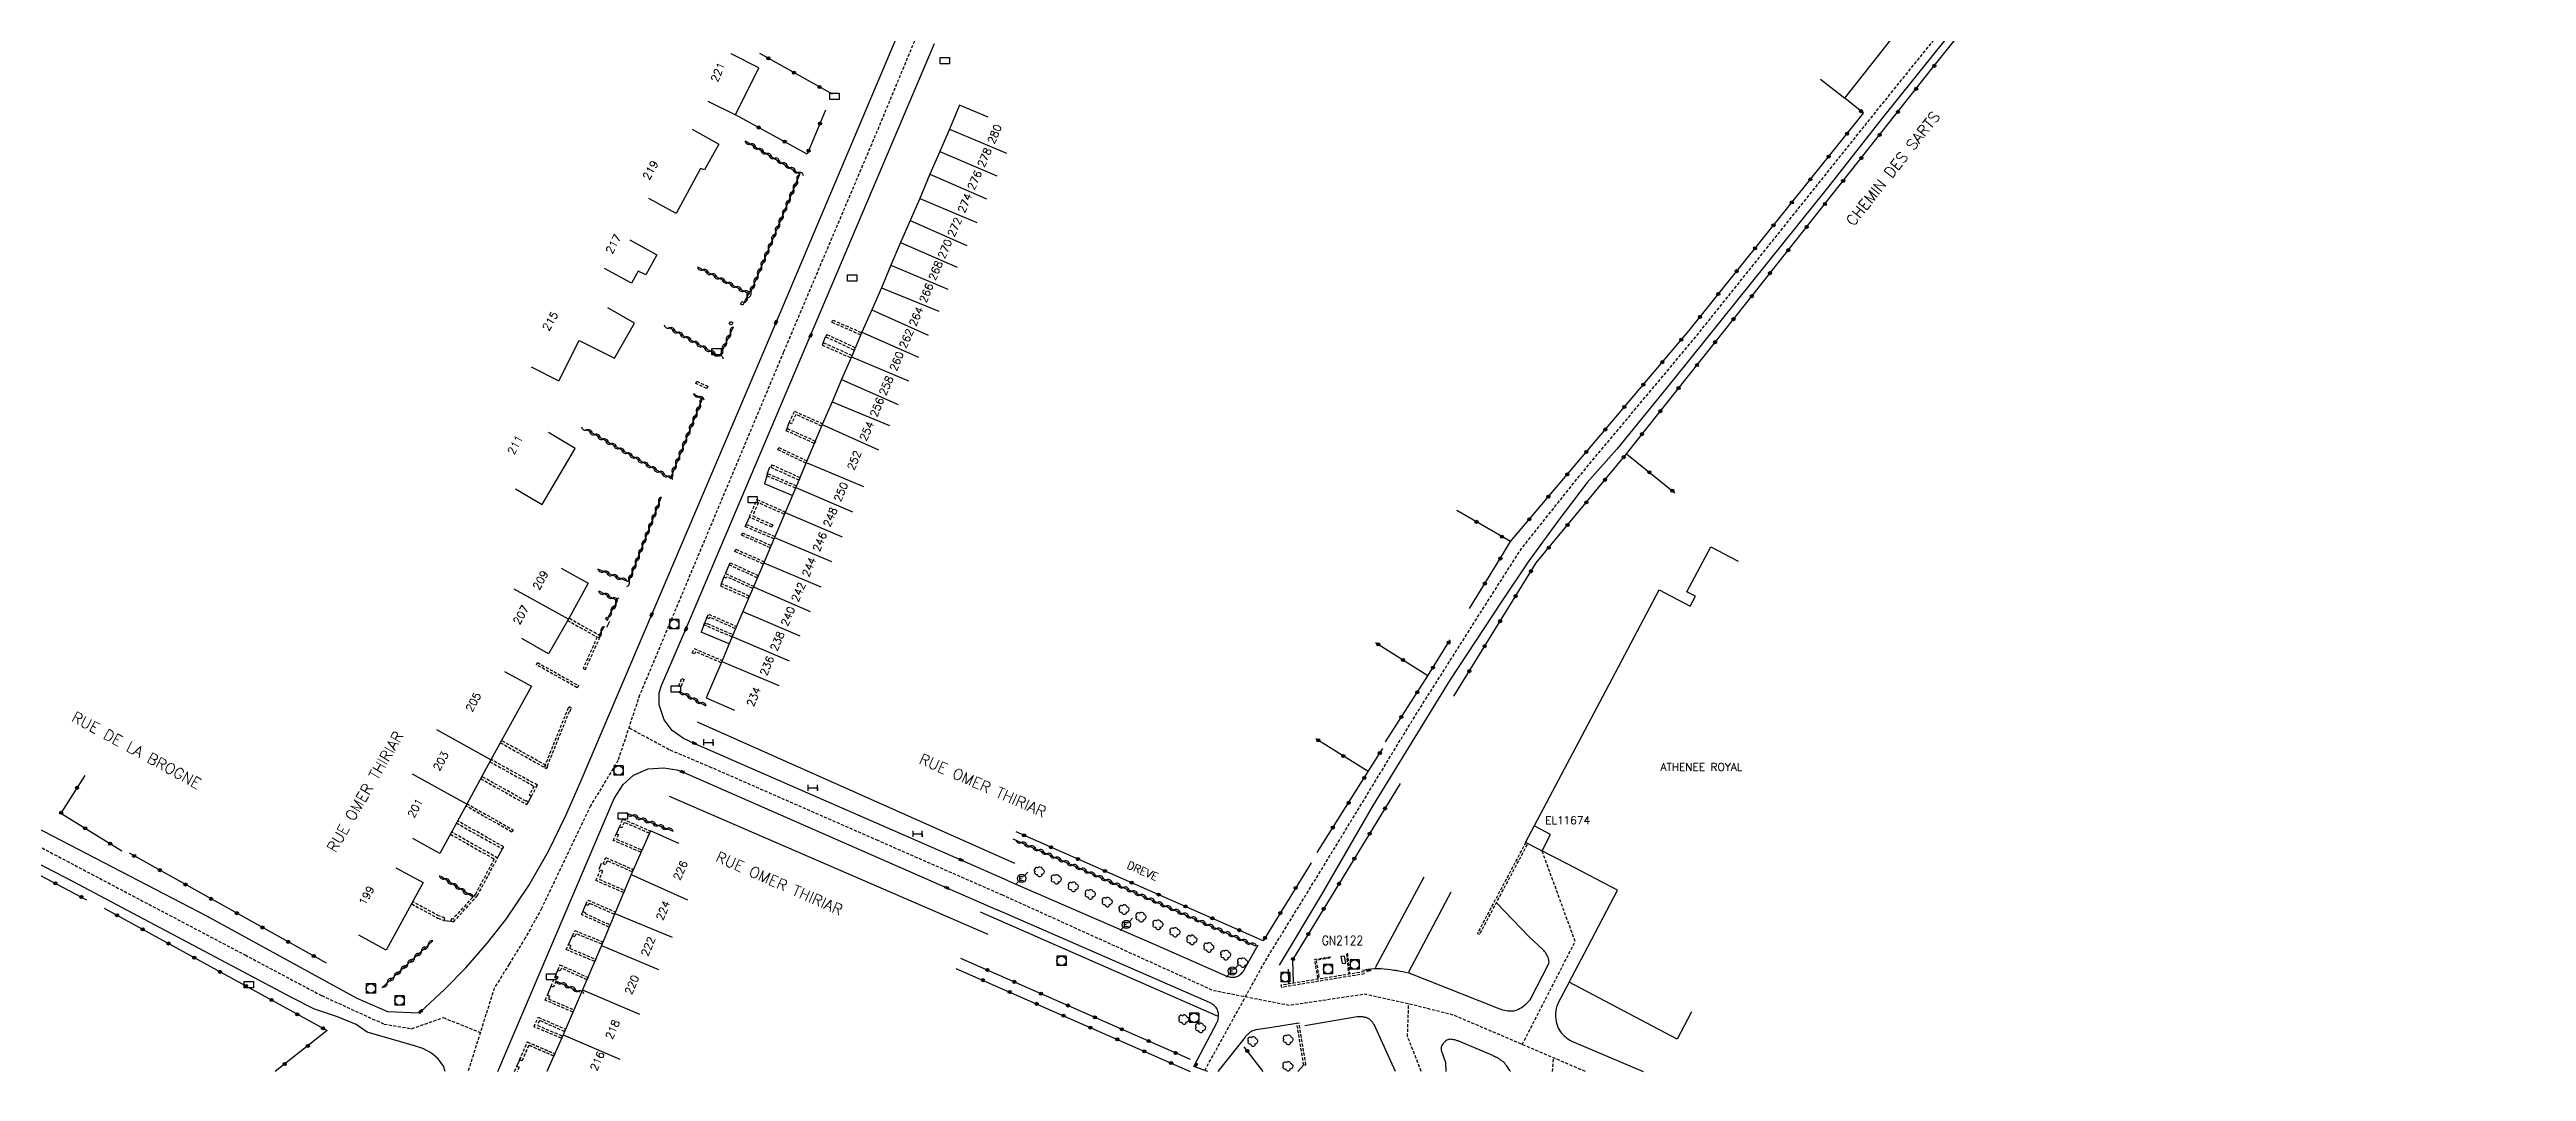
# Model space of a CAD drawing. Header units: millimetres. Extents: x 135999 to 137000, y 128000 to 129000.
# Drawn here: x 136367.3 to 136767.7, y 128000 to 128165.1 of the extents above; entities that cross this region are included whole.
import ezdxf
from ezdxf.enums import TextEntityAlignment as Align

# ---------------------------------------------------------------- set-up
doc = ezdxf.new("R2010")
doc.units = ezdxf.units.MM
doc.linetypes.add('DASHED', pattern=[0.75, 0.5, -0.25])
doc.layers.get('0').update_dxf_attribs({"linetype": 'CONTINUOUS'})
for name, color, linetype in [('W0001', 6, 'DASHED'), ('W0008', 7, 'CONTINUOUS'), ('W0100', 7, 'CONTINUOUS'), ('W0105', 7, 'CONTINUOUS'), ('W0112', 1, 'DASHED'), ('W0300', 7, 'CONTINUOUS'), ('W0302', 3, 'CONTINUOUS'), ('W0310', 3, 'CONTINUOUS'), ('W0322', 7, 'CONTINUOUS'), ('W0400', 7, 'CONTINUOUS'), ('W0420', 7, 'CONTINUOUS'), ('W0471', 7, 'CONTINUOUS'), ('W0984', 7, 'CONTINUOUS'), ('W0989', 7, 'CONTINUOUS'), ('W0991', 7, 'CONTINUOUS'), ('W1102', 7, 'CONTINUOUS'), ('W1471', 7, 'CONTINUOUS'), ('W1474', 7, 'CONTINUOUS')]:
    doc.layers.add(name, color=color, linetype=linetype)
doc.styles.get("Standard").update_dxf_attribs({"font": 'romans.shx', "width": 0.85})

# ---------------------------------------------------------------- blocks, each defined once
blk = doc.blocks.new('t322o')
at = {"color": 0, "linetype": 'Continuous'}
for radius in [0.25, 0.15]:
    blk.add_circle((0, 0), radius, dxfattribs=at)
blk = doc.blocks.new('T300')
for p, q in [((-0.8, 0.51), (-0.86, 0.34)), ((-0.86, 0.34), (-0.86, 0.17)), ((-0.86, 0.17), (-0.74, 0.06)), ((-0.69, 0.63), (-0.8, 0.51)), ((-0.8, -0.06), (-0.74, 0.06)), ((-0.74, 0.06), (-0.69, 0.11)), ((-0.57, 0.69), (-0.69, 0.63)), ((-0.46, 0.69), (-0.57, 0.69)), ((-0.29, 0.63), (-0.46, 0.69)), ((-0.29, 0.63), (-0.17, 0.74)), ((-0.23, 0.57), (-0.29, 0.63)), ((-0.17, 0.74), (-0.06, 0.8)), ((-0.06, 0.8), (0.06, 0.8)), ((0.06, 0.8), (0.23, 0.74)), ((0.23, 0.74), (0.34, 0.63)), ((0.34, 0.63), (0.4, 0.51)), ((0.46, 0.46), (0.34, 0.46)), ((0.4, 0.51), (0.4, 0.46)), ((0.57, 0.4), (0.46, 0.46)), ((0.57, 0.4), (0.69, 0.29)), ((0.69, 0.29), (0.74, 0.17)), ((0.74, 0.06), (0.69, -0.17)), ((0.74, 0.17), (0.74, 0.06)), ((-0.8, -0.17), (-0.8, -0.06)), ((-0.8, -0.23), (-0.8, -0.17)), ((-0.74, -0.34), (-0.8, -0.23)), ((-0.69, -0.4), (-0.74, -0.34)), ((-0.51, -0.46), (-0.69, -0.4)), ((-0.4, -0.46), (-0.51, -0.46)), ((-0.4, -0.46), (-0.34, -0.46)), ((-0.34, -0.46), (-0.34, -0.4)), ((-0.34, -0.51), (-0.34, -0.46)), ((-0.29, -0.63), (-0.34, -0.51)), ((-0.17, -0.74), (-0.29, -0.63)), ((-0.06, -0.8), (-0.17, -0.74)), ((0.06, -0.8), (-0.06, -0.8)), ((0.17, -0.74), (0.06, -0.8)), ((0.23, -0.69), (0.17, -0.74)), ((0.29, -0.46), (0.23, -0.46)), ((0.29, -0.63), (0.23, -0.69)), ((0.46, -0.4), (0.29, -0.46)), ((0.34, -0.51), (0.29, -0.63)), ((0.34, -0.51), (0.34, -0.46)), ((0.57, -0.34), (0.46, -0.4)), ((0.63, -0.29), (0.57, -0.34)), ((0.69, -0.17), (0.63, -0.29))]:
    blk.add_line(p, q)
blk = doc.blocks.new('T400')
for p, q in [((-0.15, 0.3), (0.15, 0.3)), ((-0.15, -0.25), (-0.15, 0.3)), ((-0.15, 0.15), (0.15, 0.15)), ((-0.15, 0), (0.15, 0)), ((0.15, 0.3), (0.15, -0.25)), ((-0.15, -0.15), (0.15, -0.15)), ((-0.15, -0.25), (-0.15, -0.3)), ((-0.15, -0.3), (0.15, -0.3)), ((0.15, -0.3), (0.15, -0.25))]:
    blk.add_line(p, q)
blk = doc.blocks.new('T471')
for p, q in [((-0.333334, 0.333334), (-0.333334, -0.333334)), ((-0.333334, 0.333334), (0.333334, 0.333334)), ((-0.333334, 0), (0, 0)), ((0.500001, 0.500001), (1.000002, 1.000002)), ((-0.500001, -0.500001), (-1.000002, -1.000002)), ((-0.333334, -0.333334), (0.333334, -0.333334))]:
    blk.add_line(p, q)
blk.add_ellipse((0, 0), major_axis=(0.471405, 0.471405), ratio=1, start_param=5.4977871438, end_param=11.780972451)
blk = doc.blocks.new('T420')
for p, q in [((0.75, 0.75), (-0.75, 0.75)), ((-0.75, 0.75), (-0.75, -0.75)), ((0.75, 0.75), (0.75, -0.75)), ((0.75, -0.75), (-0.75, -0.75))]:
    blk.add_line(p, q)
blk.add_ellipse((0, 0), major_axis=(-0.53, 0.53), ratio=1, start_param=3.926991, end_param=10.210176)
blk = doc.blocks.new('t310o')
at = {"color": 0, "linetype": 'Continuous'}
for centre, start, end in [((-0.5, 0.38), 216.8699, 323.1304), ((0.5, -0.37), 36.8699, 143.1303)]:
    blk.add_arc(centre, 0.625, start, end, dxfattribs=at)
blk = doc.blocks.new('T1471')
at = {"color": 0, "linetype": 'Continuous', "flags": 128}
blk.add_lwpolyline([(-0.75, -0.5), (-0.75, 0.5), (0.75, 0.5), (0.75, -0.5), (-0.75, -0.5)], dxfattribs=at)
blk = doc.blocks.new('T1474')
at = {"color": 0, "linetype": 'Continuous', "flags": 128}
for points in [[(-0.75, -0.5), (-0.75, 0.5)], [(-0.75, 0), (0.75, 0)], [(0.75, 0), (0.75, -0.5), (0.75, 0.5)]]:
    blk.add_lwpolyline(points, dxfattribs=at)

msp = doc.modelspace()

# ---------------------------------------------------------------- linework, layer by layer
at = {"layer": 'W0001', "flags": 128}
for points in [[(136554.03, 128000.17), (136563.79, 128017.82), (136573.04, 128032.86), (136588.05, 128057.49), (136598.48, 128073.95), (136605.15, 128084.39), (136614.51, 128096.13), (136633.5, 128118.83), (136661.48, 128153.78), (136674.55, 128169.96), (136685.59, 128183.63), (136693.28, 128193.23), (136702.12, 128204.27), (136714.32, 128218.97), (136716.23, 128221.65), (136719.87, 128225.34), (136723.91, 128229.9), (136731.86, 128236.48), (136744.02, 128246.34), (136755.37, 128256.21), (136757.7, 128258.51), (136762.45, 128262.75), (136765.11, 128265.63), (136770.68, 128272.08)], [(136615.55, 128000), (136614.73, 128000.34), (136594.27, 128009.09), (136586.99, 128010.92), (136579.96, 128012.48), (136567.66, 128010.66), (136555.41, 128013.05), (136521.37, 128028.47)]]:
    msp.add_lwpolyline(points, dxfattribs=at)
at = {"layer": 'W0001'}
for points in [[(136508.53, 128169.95), (136501.06, 128151.94), (136485.94, 128116.25), (136462.67, 128060.8), (136459.17, 128050.23), (136454.74, 128042.92), (136446.83, 128026.35), (136444.2, 128021.6), (136441.6, 128017.35), (136439.18, 128013.48), (136434.94, 128000)], [(136273.07, 128090.01), (136283.35, 128085.04), (136293.78, 128079.05), (136302.73, 128071.57), (136311.54, 128065.6), (136355.46, 128041.7), (136398.89, 128018.82), (136411.28, 128012.25), (136421.37, 128007.65), (136425.84, 128006.91), (136430.95, 128008.7), (136436.92, 128006.29)], [(136521.37, 128028.47), (136501.22, 128037.29), (136474.31, 128049.08), (136467.45, 128051.98), (136460.92, 128055.52)], [(136613.9, 128021), (136608.55, 128035.64)], [(136605.34, 128004.35), (136613.9, 128021)], [(136586.8, 128005.64), (136586.99, 128010.92)], [(136589.03, 128000), (136586.8, 128005.64)], [(136610.24, 128000), (136610.38, 128002.2)]]:
    msp.add_lwpolyline(points, dxfattribs=at)
at = {"layer": 'W0008', "flags": 128}
for points in [[(136695.18, 128193.37), (136690.83, 128187.98), (136680.17, 128174.38), (136673.84, 128166.91), (136663.52, 128154.05), (136655.09, 128143.29), (136639.94, 128124.42), (136629.98, 128112.09), (136620.62, 128100.54), (136615.85, 128095.14), (136611.12, 128088.93), (136606.28, 128082.35), (136601.93, 128075.81), (136593.66, 128063.2), (136589.45, 128056.39), (136581.14, 128042.85), (136572.9, 128028.61), (136566.03, 128017.15)], [(136581.64, 128016.79), (136589.47, 128031.47)], [(136587.01, 128016.07), (136593.84, 128029.04)], [(136556.06, 128008.94), (136517.8, 128025.74)], [(136567.53, 128016.51), (136567.54, 128014.21)]]:
    msp.add_lwpolyline(points, dxfattribs=at)
at = {"layer": 'W0008'}
for points in [[(136363.64, 128040.25), (136392.67, 128025.12), (136416.99, 128011.83), (136421.9, 128009.71), (136427.03, 128009.45), (136427.29, 128009.7), (136431.13, 128013.24), (136434.58, 128016.76), (136438.1, 128020.76), (136441.1, 128024.6), (136444.74, 128030.06), (136447.93, 128035.6), (136450.73, 128041.36), (136453.22, 128047), (136464.63, 128073.81), (136484.72, 128121.04), (136504.77, 128168.4)], [(136522.27, 128030.82), (136514.63, 128034.16), (136471.5, 128053.01), (136469.77, 128053.79), (136467.94, 128055.08), (136466.65, 128056.83), (136465.82, 128059.24), (136465.85, 128061.15), (136466.22, 128062.38), (136470.16, 128071.48), (136490.32, 128118.91), (136510.32, 128166.09)], [(136431.23, 128000), (136430.95, 128000.84), (136430.11, 128002.02), (136429.04, 128002.94), (136427.61, 128003.7), (136426.29, 128004.12), (136418.62, 128006.36), (136416.83, 128007.59), (136413.82, 128008.81), (136410.14, 128010.07), (136406.51, 128011.91), (136371.08, 128030.68), (136325.33, 128054.33)], [(136439.78, 128000), (136458.55, 128044.11), (136459.99, 128046.36), (136461.67, 128047.87), (136464.07, 128048.92), (136466.6, 128049.08), (136468.71, 128048.73), (136469.6, 128048.43), (136512.33, 128029.68), (136520.46, 128026.13)]]:
    msp.add_lwpolyline(points, dxfattribs=at)
at = {"layer": 'W0008', "flags": 128}
for points in [[(136522.27, 128030.82), (136545.82, 128020.56), (136557.2, 128015.53, 0.04493), (136557.69, 128015.36, 0.031461), (136558.41, 128015.23, 0.100399), (136559.07, 128015.29, 0.098513), (136559.67, 128015.61, 0.03995), (136560.19, 128016.1, 0.05779), (136560.47, 128016.51), (136562.64, 128020.48)], [(136579.5, 128016.34, -0.02807), (136581.4, 128016.63, -0.049282), (136582.49, 128016.63, -0.004226), (136584.59, 128016.39, -0.014738), (136585.19, 128016.31, -0.009143), (136586.93, 128015.96, -0.041708), (136587.3, 128015.85), (136601.28, 128010.26, 0.042481), (136602.47, 128009.9, 0.046972), (136603.58, 128009.77, 0.096071), (136604.37, 128009.91, 0.067002), (136605.38, 128010.45, 0.039898), (136606.4, 128011.33, 0.078101), (136606.81, 128011.89), (136609.54, 128017.24, 0.207598), (136609.6, 128018.23, 0.115178), (136608.65, 128019.69), (136606.48, 128021.77), (136601.24, 128027.19)], [(136554.5, 128000), (136552.28, 128000.79), (136556.05, 128007.98, 0.083535), (136556.19, 128008.4, 0.04607), (136556.24, 128009.21, 0.081752), (136556.09, 128009.93, 0.104416), (136555.78, 128010.42, 0.041964), (136555.26, 128010.87, 0.053538), (136554.79, 128011.14), (136520.46, 128026.13)], [(136612.95, 128014.41), (136611.17, 128011.06, 0.095414), (136610.76, 128009.76, 0.075163), (136610.84, 128008.03, 0.079778), (136611.34, 128006.65, 0.099767), (136612.11, 128005.75, 0.019167), (136613.05, 128005.07, 0.046439), (136613.47, 128004.85), (136624.9, 128000)], [(136568.86, 128007.72), (136564.56, 128007.04), (136562.28, 128006.7, 0.043236), (136561.99, 128006.64, 0.034816), (136561.64, 128006.5, 0.040432), (136561.35, 128006.32, 0.033017), (136561.02, 128006.05, 0.010811), (136560.67, 128005.71, 0.026639), (136560.53, 128005.56), (136556.13, 128000)], [(136584.83, 128000), (136581.38, 128007.58, 0.067677), (136581.1, 128008.03, 0.061756), (136580.66, 128008.44, 0.069462), (136580.24, 128008.66, 0.060377), (136579.69, 128008.79, 0.022424), (136578.99, 128008.83, 0.046862), (136578.65, 128008.81), (136570.21, 128007.37)], [(136603.42, 128000, 0.009649), (136603.34, 128000.14, 0.011803), (136602.93, 128000.78, 0.057949), (136602.34, 128001.48, 0.058085), (136601.6, 128002.02, 0.011794), (136600.84, 128002.43, 0.01817), (136600.34, 128002.66), (136595.08, 128004.88, 0.037739), (136594.6, 128005.04, 0.025959), (136593.88, 128005.18, 0.136549), (136593.34, 128005.12, 0.097699), (136592.72, 128004.7, 0.109855), (136592.26, 128003.98, 0.17229), (136592.26, 128003.43), (136592.96, 128001.45), (136593.01, 128000)]]:
    msp.add_lwpolyline(points, format="xyb", dxfattribs=at)
at = {"layer": 'W0100', "flags": 128}
for points in [[(136653.57, 128160.36), (136657.5, 128157.26), (136669.33, 128172.31), (136665.4, 128175.4)], [(136632.7, 128009.63), (136630.37, 128005.21), (136612.94, 128014.41), (136615.37, 128019.02), (136615.37, 128019.02), (136620.72, 128029.31), (136612.71, 128033.47), (136605.89, 128037.02), (136619.37, 128062.53), (136619.37, 128062.53), (136627.46, 128077.81), (136632.47, 128075.2), (136633.32, 128076.8), (136631.96, 128077.52), (136635.8, 128084.77), (136640.22, 128082.43)]]:
    msp.add_lwpolyline(points, dxfattribs=at)
at = {"layer": 'W0100'}
for points in [[(136473.7, 128156.79), (136478.18, 128154.57), (136481.95, 128162.19), (136477.47, 128164.41)], [(136519.01, 128154.17), (136514.4, 128156.12), (136512.78, 128152.27), (136511.22, 128148.66), (136509.61, 128145.01), (136507.95, 128141.03), (136506.39, 128137.49), (136504.84, 128133.96), (136503.29, 128130.29), (136501.79, 128126.64), (136500.19, 128123.06), (136498.6, 128119.48), (136496.91, 128115.45), (136495.31, 128111.8), (136493.82, 128108.18), (136492.18, 128104.51), (136489.62, 128098.41), (136487.9, 128094.33), (136486.19, 128090.32), (136484.49, 128086.3), (136482.75, 128082.18), (136481.07, 128078.31), (136479.36, 128074.3), (136477.63, 128070.26), (136475.95, 128066.24), (136473.43, 128060.37), (136478.02, 128058.39)], [(136471.15, 128152.28), (136475.5, 128149.82), (136473.16, 128145.67), (136472.54, 128145.89), (136468.56, 128138.65), (136464.18, 128141.06)], [(136461.07, 128134.36), (136465.45, 128131.96), (136463.68, 128128.72), (136462.43, 128129.3), (136461.37, 128127.35), (136456.98, 128129.73)], [(136445.14, 128113.85), (136449.59, 128111.57), (136452.91, 128118.09), (136458.61, 128115.23), (136461.87, 128120.91), (136457.53, 128123.4)], [(136442.61, 128094.15), (136446.92, 128091.61), (136452.27, 128100.68), (136447.96, 128103.22)], [(136450, 128081.32), (136454.37, 128078.9), (136451.16, 128073.1), (136447.95, 128067.49), (136443.61, 128069.97)], [(136440.82, 128064.65), (136445.2, 128062.24), (136438.65, 128050.37), (136434.72, 128043.21), (136430.39, 128035.23), (136426, 128037.62)], [(136469.01, 128036.83), (136464.44, 128038.87), (136461.3, 128031.83), (136458.69, 128025.54), (136456.5, 128020.34), (136453.44, 128013.16), (136450.32, 128005.94), (136447.65, 128000.01), (136447.67, 128000)], [(136423.28, 128032.91), (136427.67, 128030.51), (136421.68, 128019.6), (136417.3, 128022.01)]]:
    msp.add_lwpolyline(points, dxfattribs=at)
at = {"layer": 'W0100', "flags": 128}
msp.add_lwpolyline([(136576.04, 128018.56), (136576.22, 128017.42), (136576.8, 128017.52), (136576.61, 128018.65)], close=True, dxfattribs=at)
at = {"layer": 'W0105'}
for p, q in [((136492.33, 128117.74), (136492.74, 128118.72)), ((136486.52, 128103.89), (136486.84, 128104.84)), ((136483.26, 128096.23), (136482.85, 128094.96)), ((136487.35, 128093.04), (136482.85, 128094.96)), ((136483.27, 128096.51), (136483.72, 128097.69)), ((136483.36, 128096.47), (136483.27, 128096.51)), ((136479.91, 128088.4), (136480.42, 128089.56)), ((136475.89, 128078.82), (136476.3, 128079.84)), ((136476.57, 128080.45), (136477.13, 128081.83)), ((136457.82, 128072.68), (136457.3, 128071.71)), ((136473.08, 128072.14), (136472.6, 128070.98)), ((136477.14, 128069.09), (136472.6, 128070.98)), ((136473.19, 128072.45), (136473.55, 128073.35)), ((136444.7, 128043.54), (136445.2, 128044.48)), ((136458.91, 128038.4), (136459.43, 128039.51)), ((136439.71, 128034.49), (136440.51, 128035.95)), ((136456.14, 128032.7), (136456.53, 128033.63)), ((136453.52, 128025.86), (136454, 128026.99)), ((136431.05, 128024.4), (136432.2, 128024.29)), ((136451.16, 128020.52), (136451.84, 128021.92)), ((136449.1, 128015.47), (136449.44, 128016.37)), ((136447.76, 128012.31), (136448.37, 128013.78)), ((136442.82, 128000.84), (136443.31, 128001.87))]:
    msp.add_line(p, q, dxfattribs=at)
at = {"layer": 'W0112'}
for p, q in [((136479.36, 128123.82), (136479, 128124)), ((136479.57, 128124.24), (136479.36, 128123.82)), ((136477.5, 128120.59), (136477.17, 128120.8)), ((136477.76, 128120.99), (136477.5, 128120.59)), ((136492.74, 128118.72), (136497.38, 128116.55)), ((136493.9, 128121.41), (136498.56, 128119.38)), ((136492.33, 128117.74), (136492.17, 128117.38)), ((136492.17, 128117.38), (136496.85, 128115.3)), ((136497, 128115.66), (136492.33, 128117.74)), ((136471.74, 128111.16), (136471.9, 128111.52)), ((136473.53, 128110.37), (136471.74, 128111.16)), ((136486.84, 128104.84), (136487.72, 128106.68)), ((136487.72, 128106.68), (136492.25, 128104.66)), ((136486.52, 128103.89), (136491.08, 128101.86)), ((136492.09, 128104.29), (136487.92, 128106.15)), ((136485.17, 128100.82), (136489.72, 128098.64)), ((136491.08, 128101.86), (136490.92, 128101.49)), ((136483.25, 128096.22), (136483.41, 128096.59)), ((136487.88, 128094.27), (136483.25, 128096.22)), ((136483.87, 128097.64), (136488.45, 128095.56)), ((136488.45, 128095.56), (136488.62, 128095.93)), ((136481.64, 128092.42), (136486.21, 128090.41)), ((136479.13, 128086.66), (136479.29, 128087.03)), ((136483.76, 128084.63), (136479.13, 128086.66)), ((136479.9, 128088.39), (136484.55, 128086.43)), ((136478.23, 128084.38), (136482.82, 128082.36)), ((136475.89, 128078.82), (136475.73, 128078.46)), ((136480.4, 128076.82), (136475.89, 128078.82)), ((136476.3, 128079.84), (136476.57, 128080.45)), ((136476.57, 128080.45), (136481.11, 128078.39)), ((136477.14, 128081.84), (136477.31, 128082.2)), ((136481.68, 128079.77), (136477.14, 128081.84)), ((136482.82, 128082.36), (136482.66, 128082)), ((136456.34, 128070.35), (136451.22, 128073.23)), ((136457.64, 128073.18), (136457.29, 128073.37)), ((136457.5, 128072.91), (136457.64, 128073.18)), ((136473.08, 128072.14), (136473.2, 128072.46)), ((136477.6, 128070.22), (136473.08, 128072.14)), ((136473.55, 128073.35), (136473.86, 128073.89)), ((136473.86, 128073.89), (136478.33, 128071.89)), ((136478.17, 128071.53), (136474.02, 128073.38)), ((136453.9, 128064.94), (136456.34, 128070.35)), ((136471.19, 128067.63), (136471.51, 128068.34)), ((136471.51, 128068.34), (136476.02, 128066.4)), ((136475.86, 128066.04), (136471.71, 128067.81)), ((136445.99, 128065.72), (136446.18, 128066.07)), ((136452.59, 128062.01), (136445.99, 128065.72)), ((136468.97, 128062.28), (136469.48, 128063.5)), ((136469.48, 128063.5), (136469.85, 128063.35)), ((136451.44, 128058.2), (136451.66, 128058.74)), ((136447.5, 128049.47), (136440.36, 128053.47)), ((136437, 128047.3), (136444.46, 128043.13)), ((136446.15, 128046.26), (136438.67, 128050.38)), ((136442.02, 128038.68), (136434.56, 128042.92)), ((136444.46, 128043.13), (136444.7, 128043.54)), ((136445.2, 128044.48), (136446.15, 128046.26)), ((136439.71, 128034.48), (136432.27, 128038.69)), ((136433.05, 128040.14), (136440.51, 128035.95)), ((136440.7, 128036.3), (136433.24, 128040.49)), ((136459.43, 128039.51), (136459.93, 128040.78)), ((136459.93, 128040.78), (136464.42, 128038.85)), ((136440.51, 128035.95), (136440.7, 128036.3)), ((136456.78, 128033.52), (136457.21, 128034.55)), ((136457.21, 128034.55), (136461.61, 128032.65)), ((136458.42, 128037.32), (136458.92, 128038.4)), ((136462.86, 128035.43), (136458.42, 128037.32)), ((136455.62, 128030.84), (136456.33, 128032.57)), ((136460.1, 128028.89), (136455.62, 128030.84)), ((136425.84, 128027.06), (136430.07, 128024.76)), ((136454, 128026.99), (136454.31, 128027.7)), ((136454.31, 128027.7), (136458.76, 128025.77)), ((136430.07, 128024.76), (136431.06, 128024.43)), ((136451.84, 128021.92), (136452.2, 128022.77)), ((136452.2, 128022.77), (136456.7, 128020.95)), ((136453.3, 128025.35), (136453.52, 128025.86)), ((136457.71, 128023.33), (136453.3, 128025.35)), ((136450.82, 128019.68), (136451.16, 128020.52)), ((136455.42, 128017.77), (136450.82, 128019.68)), ((136448.36, 128013.77), (136449.1, 128015.47)), ((136449.1, 128015.47), (136449.47, 128015.31)), ((136449.44, 128016.37), (136449.82, 128017.22)), ((136449.82, 128017.22), (136454.33, 128015.18)), ((136447.4, 128011.53), (136447.76, 128012.31)), ((136451.88, 128009.58), (136447.4, 128011.53)), ((136446.28, 128008.76), (136450.7, 128006.81)), ((136443.28, 128001.88), (136444.54, 128004.74)), ((136443.32, 128001.88), (136444.52, 128004.77)), ((136444.52, 128004.77), (136448.98, 128002.85)), ((136444.54, 128004.74), (136448.96, 128002.86)), ((136442.47, 128000), (136442.83, 128000.86)), ((136442.83, 128000.86), (136443.2, 128000.71))]:
    msp.add_line(p, q, dxfattribs=at)
for points in [[(136479, 128124), (136479.22, 128124.42), (136479.57, 128124.24)], [(136477.17, 128120.8), (136477.43, 128121.2), (136477.76, 128120.99)], [(136497.53, 128116.92), (136492.91, 128119.08), (136492.74, 128118.72)], [(136498.4, 128119.01), (136493.74, 128121.05), (136493.9, 128121.41)], [(136471.9, 128111.52), (136473.69, 128110.73), (136473.53, 128110.37)], [(136490.92, 128101.49), (136486.36, 128103.52), (136486.52, 128103.89)], [(136487.92, 128106.15), (136487.2, 128104.66), (136486.84, 128104.84)], [(136489.56, 128098.27), (136485, 128100.46), (136485.17, 128100.82)], [(136483.41, 128096.59), (136488.04, 128094.64), (136487.88, 128094.27)], [(136488.62, 128095.93), (136484.04, 128098), (136483.87, 128097.64)], [(136484.05, 128087.93), (136480.42, 128089.56), (136481.64, 128092.42)], [(136486.21, 128090.41), (136486.05, 128090.04), (136481.85, 128091.89), (136480.95, 128089.76)], [(136479.29, 128087.03), (136483.92, 128084.99), (136483.76, 128084.63)], [(136484.39, 128086.06), (136479.75, 128088.02), (136479.9, 128088.39)], [(136480.95, 128089.76), (136484.21, 128088.3), (136484.05, 128087.93)], [(136482.66, 128082), (136478.07, 128084.02), (136478.23, 128084.38)], [(136475.73, 128078.46), (136480.24, 128076.46), (136480.4, 128076.82)], [(136476.77, 128079.92), (136476.66, 128079.68), (136476.3, 128079.84)], [(136481.11, 128078.39), (136480.95, 128078.03), (136476.77, 128079.92)], [(136477.31, 128082.2), (136481.85, 128080.13), (136481.68, 128079.77)], [(136451.22, 128073.23), (136451.02, 128072.89), (136455.82, 128070.18)], [(136457.29, 128073.37), (136457.15, 128073.09), (136457.5, 128072.91)], [(136473.2, 128072.46), (136473.58, 128072.32), (136473.59, 128072.36)], [(136474.02, 128073.38), (136473.9, 128073.15), (136473.55, 128073.35)], [(136473.59, 128072.36), (136477.76, 128070.59), (136477.6, 128070.22)], [(136455.82, 128070.18), (136453.53, 128065.11), (136453.9, 128064.94)], [(136471.71, 128067.81), (136471.55, 128067.46), (136471.19, 128067.63)], [(136446.18, 128066.07), (136452.78, 128062.36), (136452.59, 128062.01)], [(136469.85, 128063.35), (136469.34, 128062.13), (136468.97, 128062.28)], [(136451.66, 128058.74), (136451.28, 128058.89), (136451.22, 128058.72), (136451.13, 128058.75), (136447.28, 128049.22), (136447.33, 128049.19), (136447.5, 128049.47)], [(136440.17, 128053.12), (136447.64, 128048.93), (136447.86, 128049.29), (136447.77, 128049.36), (136451.35, 128058.24), (136451.44, 128058.2)], [(136444.31, 128043.67), (136437.19, 128047.65), (136437, 128047.3)], [(136438.67, 128050.38), (136438.47, 128050.04), (136445.61, 128046.1)], [(136434.75, 128043.27), (136442.22, 128039.03), (136442.02, 128038.68)], [(136444.7, 128043.54), (136444.35, 128043.74), (136444.31, 128043.67)], [(136445.61, 128046.1), (136444.84, 128044.66), (136445.2, 128044.48)], [(136460.15, 128040.25), (136459.8, 128039.36), (136459.43, 128039.51)], [(136464.42, 128038.85), (136464.26, 128038.49), (136460.15, 128040.25)], [(136432.08, 128038.34), (136439.17, 128034.33), (136436.14, 128028.66), (136432.46, 128024.61)], [(136432.18, 128024.26), (136432.6, 128024.17), (136436.46, 128028.43), (136439.71, 128034.48)], [(136458.92, 128038.4), (136459.28, 128038.23), (136458.95, 128037.52)], [(136458.95, 128037.52), (136463.02, 128035.8), (136462.86, 128035.43)], [(136456.33, 128032.57), (136456.7, 128032.42), (136456.14, 128031.05)], [(136456.14, 128031.05), (136460.26, 128029.26), (136460.1, 128028.89)], [(136457.43, 128034.02), (136457.15, 128033.36), (136456.78, 128033.52)], [(136461.61, 128032.65), (136461.45, 128032.28), (136457.43, 128034.02)], [(136430.23, 128025.12), (136426.04, 128027.41), (136425.84, 128027.06)], [(136454.52, 128027.18), (136454.37, 128026.83), (136454, 128026.99)], [(136458.76, 128025.77), (136458.6, 128025.4), (136454.52, 128027.18)], [(136431.06, 128024.43), (136431.19, 128024.8), (136430.23, 128025.12)], [(136432.46, 128024.61), (136432.26, 128024.65), (136432.18, 128024.26)], [(136453.52, 128025.86), (136453.89, 128025.7), (136453.82, 128025.55)], [(136453.82, 128025.55), (136457.88, 128023.69), (136457.71, 128023.33)], [(136451.16, 128020.52), (136451.53, 128020.37), (136451.34, 128019.9)], [(136451.34, 128019.9), (136455.58, 128018.13), (136455.42, 128017.77)], [(136452.41, 128022.25), (136452.2, 128021.76), (136451.84, 128021.92)], [(136456.7, 128020.95), (136456.55, 128020.58), (136452.41, 128022.25)], [(136449.47, 128015.31), (136448.73, 128013.61), (136448.36, 128013.77)], [(136450.02, 128016.69), (136449.8, 128016.21), (136449.44, 128016.37)], [(136454.33, 128015.18), (136454.16, 128014.81), (136450.02, 128016.69)], [(136447.76, 128012.31), (136448.13, 128012.15), (136447.93, 128011.73)], [(136447.93, 128011.73), (136452.04, 128009.95), (136451.88, 128009.58)], [(136450.02, 128005.37), (136445.62, 128007.21), (136446.28, 128008.76)], [(136450.7, 128006.81), (136450.54, 128006.44), (136446.49, 128008.23), (136446.15, 128007.43)], [(136446.15, 128007.43), (136450.17, 128005.74), (136450.02, 128005.37)], [(136444.75, 128004.21), (136443.65, 128001.72), (136443.28, 128001.88)], [(136444.74, 128004.24), (136443.69, 128001.73), (136443.32, 128001.88)], [(136448.98, 128002.85), (136448.82, 128002.49), (136444.74, 128004.24)], [(136448.96, 128002.86), (136448.8, 128002.49), (136444.75, 128004.21)], [(136443.2, 128000.71), (136442.9, 128000)]]:
    msp.add_lwpolyline(points, dxfattribs=at)
at = {"layer": 'W0112', "flags": 128}
msp.add_lwpolyline([(136605.91, 128037.01), (136598.1, 128022.31), (136598.1, 128022.31), (136598.45, 128022.14), (136606.25, 128036.83)], dxfattribs=at)
for points in [[(136572.31, 128015.08), (136571.79, 128018.11), (136574.34, 128018.54), (136574.39, 128018.34), (136572.02, 128017.95), (136572.5, 128015.11)], [(136576.93, 128018.98), (136577.24, 128015.9), (136577.45, 128015.92), (136577.13, 128019)], [(136566.46, 128013.59), (136566.39, 128013.99), (136579.72, 128016.15), (136579.79, 128015.76)], [(136570.38, 128001.07), (136569.26, 128007.79), (136569.26, 128007.79), (136568.86, 128007.72), (136569.98, 128001)]]:
    msp.add_lwpolyline(points, close=True, dxfattribs=at)
at = {"layer": 'W0302'}
for p, q in [((136523.33, 128033.59), (136472.05, 128056.44)), ((136467.45, 128044.46), (136518.94, 128022.16))]:
    msp.add_line(p, q, dxfattribs=at)
at = {"layer": 'W0310'}
for p, q in [((136456.96, 128071.9), (136456.15, 128070.48)), ((136469.05, 128061.44), (136473.38, 128059.08)), ((136460.6, 128041.72), (136468.12, 128038.84)), ((136435.79, 128028.14), (136430.52, 128031.52)), ((136429.24, 128021.12), (136421.01, 128013.53)), ((136449.12, 128014.64), (136452.94, 128012.89))]:
    msp.add_line(p, q, dxfattribs=at)
for points in [[(136479.71, 128150.35), (136488.59, 128145.06), (136480.57, 128125.88)], [(136479.57, 128124.24), (136480.35, 128125.67), (136472.08, 128129.95)], [(136477.79, 128120.26), (136475.56, 128115.52), (136467.39, 128120.22)], [(136471.4, 128109.55), (136472.78, 128108.67), (136467.64, 128095.86), (136454.06, 128103.73)], [(136466.16, 128092.81), (136460.88, 128079.11), (136455.94, 128081.16)], [(136457.6, 128073.4), (136459.09, 128076.06), (136456.16, 128077.59)]]:
    msp.add_lwpolyline(points, dxfattribs=at)
at = {"layer": 'W0310', "flags": 128}
msp.add_lwpolyline([(136523.02, 128037.58), (136562.22, 128020.32)], dxfattribs=at)
at = {"layer": 'W0322'}
for p, q in [((136493.83, 128157.89), (136482.11, 128164.48)), ((136412.08, 128017.48), (136380.21, 128035.26))]:
    msp.add_line(p, q, dxfattribs=at)
at = {"layer": 'W0322', "flags": 128}
for points in [[(136594.29, 128060.63), (136607.59, 128082.16), (136622.21, 128099.8), (136630.31, 128110.05), (136641.63, 128124.24), (136671.52, 128161.94), (136704.02, 128202.71), (136711.84, 128196.48)], [(136603.42, 128085.61), (136632.3, 128119.72), (136660.5, 128154.84), (136657.5, 128157.26)], [(136622.21, 128099.8), (136629.98, 128093.51)], [(136596.81, 128074.8), (136602.16, 128083.46), (136603.42, 128085.61), (136594.79, 128090.66)], [(136590.09, 128063.93), (136581.64, 128069.28)], [(136583.22, 128053.27), (136590.09, 128063.93), (136593.7, 128069.73)], [(136580.44, 128048.45), (136571.97, 128053.77)], [(136572.2, 128035.38), (136580.44, 128048.45), (136582.78, 128052.19)], [(136585.63, 128046.53), (136568.22, 128018.03), (136568.34, 128014.3)], [(136571.21, 128033.7), (136563.48, 128021.12), (136523.52, 128038.72)], [(136513.81, 128016.66), (136551.64, 128000), (136551.64, 128000)], [(136514.53, 128018.31), (136551.64, 128001.96)], [(136563.46, 128000), (136560.37, 128004)], [(136569.98, 128001), (136569.07, 128000)]]:
    msp.add_lwpolyline(points, dxfattribs=at)
at = {"layer": 'W0322'}
for points in [[(136492.74, 128155.34), (136489.76, 128148.24), (136478.17, 128154.58)], [(136373, 128047.82), (136369.11, 128041.71), (136378.98, 128035.65)], [(136348.53, 128029.3), (136352.44, 128036.61), (136354.49, 128037.66), (136373.29, 128027.75)], [(136376.11, 128026.38), (136412.18, 128006.59), (136403.77, 128000)]]:
    msp.add_lwpolyline(points, dxfattribs=at)
at = {"layer": 'W1102'}
for p, q in [((136512.78, 128152.27), (136521.99, 128148.38)), ((136511.22, 128148.66), (136520.4, 128144.69)), ((136509.61, 128145.01), (136518.76, 128140.98)), ((136507.95, 128141.03), (136517.17, 128137.17)), ((136506.39, 128137.49), (136515.54, 128133.46)), ((136504.84, 128133.96), (136513.99, 128129.93)), ((136501.79, 128126.64), (136511.04, 128122.84)), ((136503.29, 128130.29), (136512.51, 128126.41)), ((136500.19, 128123.06), (136509.31, 128118.97)), ((136498.6, 128119.48), (136507.74, 128115.43)), ((136496.91, 128115.45), (136506.14, 128111.58)), ((136495.31, 128111.8), (136504.46, 128107.78)), ((136493.82, 128108.18), (136503.08, 128104.38)), ((136492.18, 128104.51), (136501.31, 128100.43)), ((136489.62, 128098.41), (136498.84, 128094.54)), ((136487.9, 128094.33), (136497.11, 128090.44)), ((136486.19, 128090.32), (136495.39, 128086.4)), ((136484.49, 128086.3), (136493.7, 128082.41)), ((136482.75, 128082.18), (136491.96, 128078.29)), ((136451.16, 128073.1), (136442.41, 128077.95)), ((136481.07, 128078.31), (136490.25, 128074.34)), ((136479.36, 128074.3), (136488.55, 128070.37)), ((136477.63, 128070.26), (136486.82, 128066.33)), ((136475.95, 128066.24), (136485.17, 128062.38)), ((136438.65, 128050.37), (136429.89, 128055.21)), ((136434.72, 128043.21), (136425.95, 128048.02)), ((136461.3, 128031.83), (136470.43, 128027.75)), ((136458.69, 128025.54), (136467.93, 128021.71)), ((136456.5, 128020.34), (136465.71, 128016.45)), ((136453.44, 128013.16), (136462.63, 128009.24)), ((136450.32, 128005.94), (136459.5, 128001.98))]:
    msp.add_line(p, q, dxfattribs=at)
at = {"layer": 'W1102', "flags": 128}
msp.add_lwpolyline([(136608.55, 128035.64), (136609.93, 128038.3), (136607.27, 128039.68)], dxfattribs=at)

# ---------------------------------------------------------------- block references
at = {"layer": 'W0300'}
for p in [(136527.33, 128032.25), (136530.07, 128031.04), (136532.81, 128029.82), (136535.55, 128028.6), (136538.29, 128027.37), (136541.02, 128026.15), (136543.76, 128024.92), (136546.5, 128023.7), (136549.24, 128022.47), (136551.98, 128021.25), (136554.72, 128020.03), (136557.45, 128018.8), (136560.19, 128017.58), (136550.69, 128008.38), (136553.38, 128007.03), (136561.83, 128004.85), (136567.54, 128005.11), (136567.5, 128000.82)]:
    msp.add_blockref('T300', p, dxfattribs=at)
at = {"layer": 'W0310'}
for p, rotation in [((136480.57, 128149.84), 329.1996866599343), ((136481.86, 128149.07), 329.1996866599343), ((136483.14, 128148.3), 329.1996866599343), ((136484.43, 128147.53), 329.1996866599343), ((136485.72, 128146.77), 329.1996866599343), ((136487.01, 128146), 329.1996866599343), ((136487.56, 128142.6), 247.3175591984822), ((136488.3, 128145.23), 329.1996866599343), ((136488.14, 128143.98), 247.3175591984822), ((136485.83, 128138.45), 247.3175591984822), ((136486.4, 128139.83), 247.3175591984822), ((136486.98, 128141.22), 247.3175591984822), ((136484.09, 128134.3), 247.3175591984822), ((136484.67, 128135.68), 247.3175591984822), ((136485.25, 128137.06), 247.3175591984822), ((136482.36, 128130.14), 247.3175591984822), ((136482.93, 128131.53), 247.3175591984822), ((136483.51, 128132.91), 247.3175591984822), ((136472.92, 128129.52), 152.5927666892798), ((136474.25, 128128.83), 152.5927666892798), ((136475.58, 128128.14), 152.5927666892798), ((136476.91, 128127.45), 152.5927666892798), ((136478.24, 128126.76), 152.5927666892798), ((136479.57, 128126.07), 152.5927666892798), ((136480.62, 128125.99), 247.3175591984822), ((136481.2, 128127.38), 247.3175591984822), ((136481.78, 128128.76), 247.3175591984822), ((136480.05, 128125.12), 61.52728704570033), ((136467.53, 128120.14), 150.0982243244517), ((136468.83, 128119.4), 150.0982243244517), ((136470.13, 128118.65), 150.0982243244517), ((136471.43, 128117.9), 150.0982243244517), ((136476.72, 128118), 244.8251474208043), ((136477.36, 128119.36), 244.8251474208043), ((136472.73, 128117.15), 150.0982243244517), ((136474.03, 128116.4), 150.0982243244517), ((136475.33, 128115.66), 150.0982243244517), ((136476.08, 128116.64), 244.8251474208043), ((136472.25, 128109.01), 327.3806760289222), ((136471.9, 128106.47), 248.1236793463357), ((136472.46, 128107.86), 248.1236793463357), ((136454.16, 128103.66), 149.9321949460407), ((136455.46, 128102.91), 149.9321949460407), ((136456.76, 128102.16), 149.9321949460407), ((136470.22, 128102.29), 248.1236793463357), ((136470.78, 128103.69), 248.1236793463357), ((136471.34, 128105.08), 248.1236793463357), ((136458.06, 128101.41), 149.9321949460407), ((136459.36, 128100.66), 149.9321949460407), ((136460.65, 128099.91), 149.9321949460407), ((136461.95, 128099.16), 149.9321949460407), ((136463.25, 128098.4), 149.9321949460407), ((136468.54, 128098.12), 248.1236793463357), ((136469.1, 128099.51), 248.1236793463357), ((136469.66, 128100.9), 248.1236793463357), ((136464.55, 128097.65), 149.9321949460407), ((136465.85, 128096.9), 149.9321949460407), ((136467.14, 128096.15), 149.9321949460407), ((136467.98, 128096.73), 248.1236793463357), ((136465.26, 128090.48), 248.933353533167), ((136465.8, 128091.88), 248.933353533167), ((136463.64, 128086.28), 248.933353533167), ((136464.18, 128087.68), 248.933353533167), ((136464.72, 128089.08), 248.933353533167), ((136462.03, 128082.08), 248.933353533167), ((136462.57, 128083.48), 248.933353533167), ((136463.11, 128084.88), 248.933353533167), ((136456.89, 128080.76), 157.4923163923284), ((136458.28, 128080.19), 157.4923163923284), ((136459.67, 128079.61), 157.4923163923284), ((136460.95, 128079.28), 248.933353533167), ((136461.49, 128080.68), 248.933353533167), ((136456.92, 128077.19), 152.4111410568618), ((136458.25, 128076.5), 152.4111410568618), ((136458.09, 128074.27), 60.69744589044058), ((136458.82, 128075.58), 60.69744589044058), ((136456.46, 128071.03), 240.5732109482488), ((136469.93, 128060.96), 331.4080228978644), ((136471.24, 128060.24), 331.4080228978644), ((136472.56, 128059.53), 331.4080228978644), ((136461.53, 128041.36), 339.0624807051418), ((136462.93, 128040.82), 339.0624807051418), ((136464.33, 128040.29), 339.0624807051418), ((136465.73, 128039.75), 339.0624807051418), ((136467.13, 128039.22), 339.0624807051418), ((136524.39, 128036.98), 336.2321108873162), ((136525.77, 128036.37), 336.2321108873162), ((136527.14, 128035.77), 336.2321108873162), ((136528.51, 128035.16), 336.2321108873162), ((136529.88, 128034.56), 336.2321108873162), ((136531.26, 128033.95), 336.2321108873162), ((136431.16, 128031.11), 147.3032636197612), ((136432.42, 128030.3), 147.3032636197612), ((136532.63, 128033.35), 336.2321108873162), ((136534, 128032.75), 336.2321108873162), ((136535.38, 128032.14), 336.2321108873162), ((136536.75, 128031.54), 336.2321108873162), ((136538.12, 128030.93), 336.2321108873162), ((136539.49, 128030.33), 336.2321108873162), ((136433.68, 128029.49), 147.3032636197612), ((136434.95, 128028.68), 147.3032636197612), ((136540.87, 128029.72), 336.2321108873162), ((136542.24, 128029.12), 336.2321108873162), ((136543.61, 128028.51), 336.2321108873162), ((136544.99, 128027.91), 336.2321108873162), ((136546.36, 128027.3), 336.2321108873162), ((136547.73, 128026.7), 336.2321108873162), ((136549.1, 128026.1), 336.2321108873162), ((136550.48, 128025.49), 336.2321108873162), ((136551.85, 128024.89), 336.2321108873162), ((136553.22, 128024.28), 336.2321108873162), ((136554.59, 128023.68), 336.2321108873162), ((136555.97, 128023.07), 336.2321108873162), ((136557.34, 128022.47), 336.2321108873162), ((136558.71, 128021.86), 336.2321108873162), ((136426.3, 128018.4), 222.6650677362214), ((136427.4, 128019.42), 222.6650677362214), ((136428.5, 128020.44), 222.6650677362214), ((136560.09, 128021.26), 336.2321108873162), ((136561.46, 128020.65), 336.2321108873162), ((136421.89, 128014.34), 222.6650677362214), ((136422.99, 128015.35), 222.6650677362214), ((136424.09, 128016.37), 222.6650677362214), ((136425.19, 128017.39), 222.6650677362214), ((136450.03, 128014.23), 335.3346166858469), ((136451.4, 128013.6), 335.3346166858469), ((136452.76, 128012.97), 335.3346166858469)]:
    msp.add_blockref('t310o', p, dxfattribs=dict(at, rotation=rotation))
at = {"layer": 'W0322'}
for p, rotation in [((136483.48, 128163.71), 150.6476384895579), ((136671.96, 128162.49), 51.44267420622776), ((136487.62, 128161.38), 150.6476384895579), ((136491.76, 128159.06), 150.6476384895579), ((136669.01, 128158.77), 51.5942738539942), ((136660.11, 128155.16), 141.0970989983607), ((136666.06, 128155.05), 51.5942738539942), ((136481.93, 128152.52), 151.2902921001733), ((136486.1, 128150.24), 151.2902921001733), ((136491.82, 128153.15), 247.1977429436991), ((136657.85, 128151.53), 51.23955499129713), ((136663.11, 128151.33), 51.5942738539942), ((136489.98, 128148.77), 247.1977429436991), ((136654.87, 128147.83), 51.23955499129713), ((136660.16, 128147.6), 51.5942738539942), ((136651.9, 128144.13), 51.23955499129713), ((136657.21, 128143.88), 51.5942738539942), ((136648.92, 128140.42), 51.23955499129713), ((136654.26, 128140.16), 51.5942738539942), ((136645.95, 128136.72), 51.23955499129713), ((136651.31, 128136.44), 51.5942738539942), ((136642.98, 128133.01), 51.23955499129713), ((136648.35, 128132.71), 51.5942738539942), ((136640, 128129.31), 51.23955499129713), ((136645.4, 128128.99), 51.5942738539942), ((136637.03, 128125.61), 51.23955499129713), ((136642.45, 128125.27), 51.5942738539942), ((136631.04, 128118.23), 49.74300746074549), ((136634.06, 128121.9), 51.23955499129713), ((136639.49, 128121.56), 51.39468253642102), ((136627.97, 128114.61), 49.74300746074549), ((136633.57, 128114.13), 51.39468253642102), ((136636.53, 128117.84), 51.39468253642102), ((136624.9, 128110.98), 49.74300746074549), ((136630.6, 128110.42), 51.39468253642102), ((136621.83, 128107.36), 49.74300746074549), ((136627.65, 128106.69), 51.68932864853352), ((136618.76, 128103.73), 49.74300746074549), ((136624.71, 128102.97), 51.68932864853352), ((136615.69, 128100.11), 49.74300746074549), ((136621.75, 128099.25), 50.34845129601277), ((136612.63, 128096.48), 49.74300746074549), ((136618.72, 128095.59), 50.34845129601277), ((136625.9, 128096.82), 321.0188899721715), ((136609.56, 128092.86), 49.74300746074549), ((136615.69, 128091.94), 50.34845129601277), ((136629.6, 128093.83), 321.0188899721715), ((136597.95, 128088.81), 149.6465267976065), ((136602.05, 128086.41), 149.6465267976065), ((136606.49, 128089.23), 49.74300746074549), ((136612.66, 128088.28), 50.34845129601277), ((136601.8, 128082.88), 58.28160802736721), ((136609.63, 128084.62), 50.34845129601277), ((136599.3, 128078.84), 58.28160802736721), ((136606.77, 128080.84), 58.2959526368557), ((136604.28, 128076.8), 58.2959526368557), ((136601.78, 128072.76), 58.2959526368557), ((136582.07, 128069.02), 147.643430696169), ((136586.08, 128066.48), 147.643430696169), ((136593.43, 128069.29), 58.06793507752889), ((136599.28, 128068.71), 58.2959526368557), ((136590.92, 128065.26), 58.06793507752889), ((136596.79, 128064.67), 58.2959526368557), ((136588.37, 128061.25), 57.21892631377185), ((136585.79, 128057.26), 57.21892631377185), ((136572.4, 128053.5), 147.8421743893493), ((136576.42, 128050.98), 147.8421743893493), ((136582.32, 128051.45), 57.90617356414753), ((136579.8, 128047.43), 57.77817521552087), ((136371.73, 128045.82), 237.5638608322613), ((136577.27, 128043.41), 57.77817521552087), ((136583.15, 128042.48), 238.5814542413164), ((136369.18, 128041.81), 237.5638608322613), ((136373.05, 128039.29), 328.4588304505464), ((136524.83, 128038.15), 156.2321108873174), ((136574.73, 128039.39), 57.77817521552087), ((136580.68, 128038.43), 238.5814542413164), ((136377.1, 128036.8), 328.4588304505464), ((136380.97, 128034.83), 150.8458069621092), ((136529.18, 128036.23), 156.2321108873174), ((136533.52, 128034.32), 156.2321108873174), ((136578.2, 128034.37), 238.5814542413164), ((136368.24, 128030.41), 332.2098094999139), ((136385.12, 128032.52), 150.8458069621092), ((136389.27, 128030.21), 150.8458069621092), ((136537.87, 128032.4), 156.2321108873174), ((136542.22, 128030.49), 156.2321108873174), ((136575.72, 128030.32), 238.5814542413164), ((136372.44, 128028.2), 332.2098094999139), ((136393.41, 128027.89), 150.8458069621092), ((136546.57, 128028.58), 156.2321108873174), ((136550.91, 128026.66), 156.2321108873174), ((136568.73, 128029.66), 238.4334151299184), ((136573.25, 128026.27), 238.5814542413164), ((136378.2, 128025.24), 331.2425311070733), ((136382.36, 128022.95), 331.2425311070733), ((136397.56, 128025.58), 150.8458069621092), ((136401.71, 128023.26), 150.8458069621092), ((136555.26, 128024.75), 156.2321108873174), ((136559.61, 128022.83), 156.2321108873174), ((136566.24, 128025.61), 238.4334151299184), ((136570.77, 128022.21), 238.5814542413164), ((136386.52, 128020.67), 331.2425311070733), ((136390.69, 128018.38), 331.2425311070733), ((136405.86, 128020.95), 150.8458069621092), ((136410.01, 128018.64), 150.8458069621092), ((136563.75, 128021.56), 238.4334151299184), ((136568.3, 128018.16), 238.5814542413164), ((136394.85, 128016.1), 331.2425311070733), ((136518.16, 128014.75), 336.2321108873172), ((136518.88, 128016.39), 336.232110887312), ((136523.23, 128014.48), 336.232110887312), ((136399.02, 128013.81), 331.2425311070733), ((136403.18, 128011.53), 331.2425311070733), ((136522.5, 128012.83), 336.2321108873172), ((136526.85, 128010.92), 336.2321108873172), ((136527.57, 128012.56), 336.232110887312), ((136531.92, 128010.65), 336.232110887312), ((136407.34, 128009.24), 331.2425311070733), ((136411.51, 128006.96), 331.2425311070733), ((136531.2, 128009.01), 336.2321108873172), ((136535.54, 128007.09), 336.2321108873172), ((136536.27, 128008.73), 336.232110887312), ((136540.61, 128006.82), 336.232110887312), ((136409.04, 128004.13), 218.0704469713848), ((136539.89, 128005.18), 336.2321108873172), ((136544.24, 128003.26), 336.2321108873172), ((136544.96, 128004.9), 336.232110887312), ((136549.31, 128002.99), 336.232110887312), ((136560.91, 128003.31), 127.6330680363003), ((136405.3, 128001.2), 218.0704469713848), ((136548.59, 128001.35), 336.2321108873172)]:
    msp.add_blockref('t322o', p, dxfattribs=dict(at, rotation=rotation))
at = {"layer": 'W0400'}
for p, rotation in [((136484.72, 128121.04), 336.9518070281636), ((136490.32, 128118.91), 156.963157530046), ((136464.63, 128073.81), 336.9506160871205), ((136470.16, 128071.48), 156.6019653195934), ((136471.5, 128053.01), 246.3933394647843), ((136469.6, 128048.43), 71.297424652423), ((136514.63, 128034.16), 246.3499675121494), ((136512.33, 128029.68), 66.30803165527018), ((136580.49, 128016.36), 278.6334972233291), ((136427.29, 128009.7), 314.2249640856847), ((136552.59, 128001.06), 332.2829867132226)]:
    msp.add_blockref('T400', p, dxfattribs=dict(at, rotation=rotation))
at = {"layer": 'W0420'}
for p in [(136468.26, 128072.26), (136459.26, 128048.61), (136530.87, 128017.87), (136567.05, 128015.22), (136573.94, 128016.51), (136578.25, 128017.27), (136419.23, 128013.39), (136423.85, 128011.48), (136552.31, 128008.68)]:
    msp.add_blockref('T420', p, dxfattribs=at)
at = {"layer": 'W0471'}
for p in [(136524.41, 128031.18), (136541.35, 128023.75), (136558.49, 128016.23)]:
    msp.add_blockref('T471', p, dxfattribs=at)
at = {"layer": 'W1471'}
for p in [(136512.02, 128163.32), (136494.19, 128157.57), (136497.05, 128128.21), (136475.08, 128116.31), (136480.95, 128092.4), (136468.51, 128061.79), (136459.97, 128041.27), (136399.51, 128014.01), (136448.36, 128015.28)]:
    msp.add_blockref('T1471', p, dxfattribs=at)
at = {"layer": 'W1474'}
for p in [(136473.79, 128053.17), (136490.65, 128045.82), (136507.62, 128038.4)]:
    msp.add_blockref('T1474', p, dxfattribs=at)

# ---------------------------------------------------------------- texts
at = {"layer": 'W0984'}
for s, p in [('ATHENEE ROYAL', (136634.3, 128049.2)), ('EL11674', (136612.68, 128040.58))]:
    msp.add_text(s, height=1.25, dxfattribs=at).set_placement(p, align=Align.MIDDLE)
msp.add_text('DREVE', height=1.25, rotation=336.343, dxfattribs=at).set_placement((136543.99, 128032.4), align=Align.MIDDLE)
at = {"layer": 'W0984', "width": 0.85}
msp.add_text('GN2122', height=1.5, dxfattribs=at).set_placement((136572.92, 128020.42))
at = {"layer": 'W0989'}
for s, rotation, p in [('CHEMIN DES SARTS', 51.5943, (136665.27, 128145.89)), ('RUE DE LA BROGNE', 331.4536, (136381.35, 128051.9)), ('RUE OMER THIRIAR', 59.9294, (136418.31, 128045.21)), ('RUE OMER THIRIAR', 336.3496, (136518.14, 128046.23)), ('RUE OMER THIRIAR', 336.3496, (136485.26, 128030.4))]:
    msp.add_text(s, height=1.75, rotation=rotation, dxfattribs=at).set_placement(p, align=Align.MIDDLE)
at = {"layer": 'W0991'}
for s, height, rotation, p in [('221', 1.249, 67.1074, (136475.32, 128161.46)), ('280', 1.249, 67.1177, (136520.04, 128151.47)), ('219', 1.25, 61.1663, (136464.42, 128145.64)), ('278', 1.25, 66.6351, (136518.42, 128147.69)), ('276', 1.249, 66.221, (136516.82, 128144.01)), ('274', 1.25, 67.3039, (136515.24, 128140.32)), ('217', 1.249, 61.2808, (136458.43, 128133.7)), ('272', 1.249, 66.2377, (136513.58, 128136.44)), ('268', 1.25, 67.1656, (136510.51, 128129.41)), ('270', 1.25, 66.2499, (136512.02, 128132.91)), ('266', 1.249, 67.6327, (136509.01, 128125.8)), ('215', 1.25, 59.5872, (136448.22, 128121.24)), ('264', 1.249, 65.8814, (136507.38, 128121.99)), ('262', 1.25, 66.1217, (136505.79, 128118.43)), ('260', 1.25, 67.2818, (136504.21, 128114.76)), ('258', 1.25, 66.2715, (136502.52, 128110.81)), ('256', 1.25, 67.7004, (136501.04, 128107.33)), ('211', 1.249, 61.988, (136442.55, 128101.25)), ('254', 1.25, 65.8747, (136499.39, 128103.48)), ('252', 1.25, 67.2301, (136497.36, 128098.75)), ('250', 1.25, 67.1122, (136495.21, 128093.65)), ('248', 1.25, 66.9616, (136493.49, 128089.58)), ('246', 1.25, 67.0594, (136491.79, 128085.58)), ('244', 1.25, 67.0683, (136490.07, 128081.52)), ('209', 1.25, 60.9854, (136446.64, 128079.39)), ('242', 1.25, 66.5809, (136488.34, 128077.47)), ('207', 1.25, 60.2396, (136443.48, 128073.77)), ('240', 1.25, 66.851, (136486.65, 128073.55)), ('238', 1.249, 66.8278, (136484.93, 128069.53)), ('236', 1.25, 67.3092, (136483.25, 128065.55)), ('205', 1.25, 61.0941, (136435.8, 128059.69)), ('234', 1.25, 66.7688, (136481.12, 128060.54)), ('203', 1.25, 61.2392, (136430.55, 128050.16)), ('201', 1.249, 61.5158, (136426.4, 128042.56)), ('226', 1.25, 65.923, (136469.26, 128032.49)), ('199', 1.25, 61.2415, (136418.54, 128028.42)), ('224', 1.25, 67.5133, (136466.46, 128026.01)), ('222', 1.25, 67.0845, (136464.04, 128020.21)), ('220', 1.249, 66.9088, (136461.41, 128014.01)), ('218', 1.25, 66.6322, (136458.3, 128006.78)), ('216', 1.25, 65.8205, (136455.82, 128001.68))]:
    msp.add_text(s, height=height, rotation=rotation, dxfattribs=at).set_placement(p, align=Align.MIDDLE)

doc.saveas('drawing.dxf')
